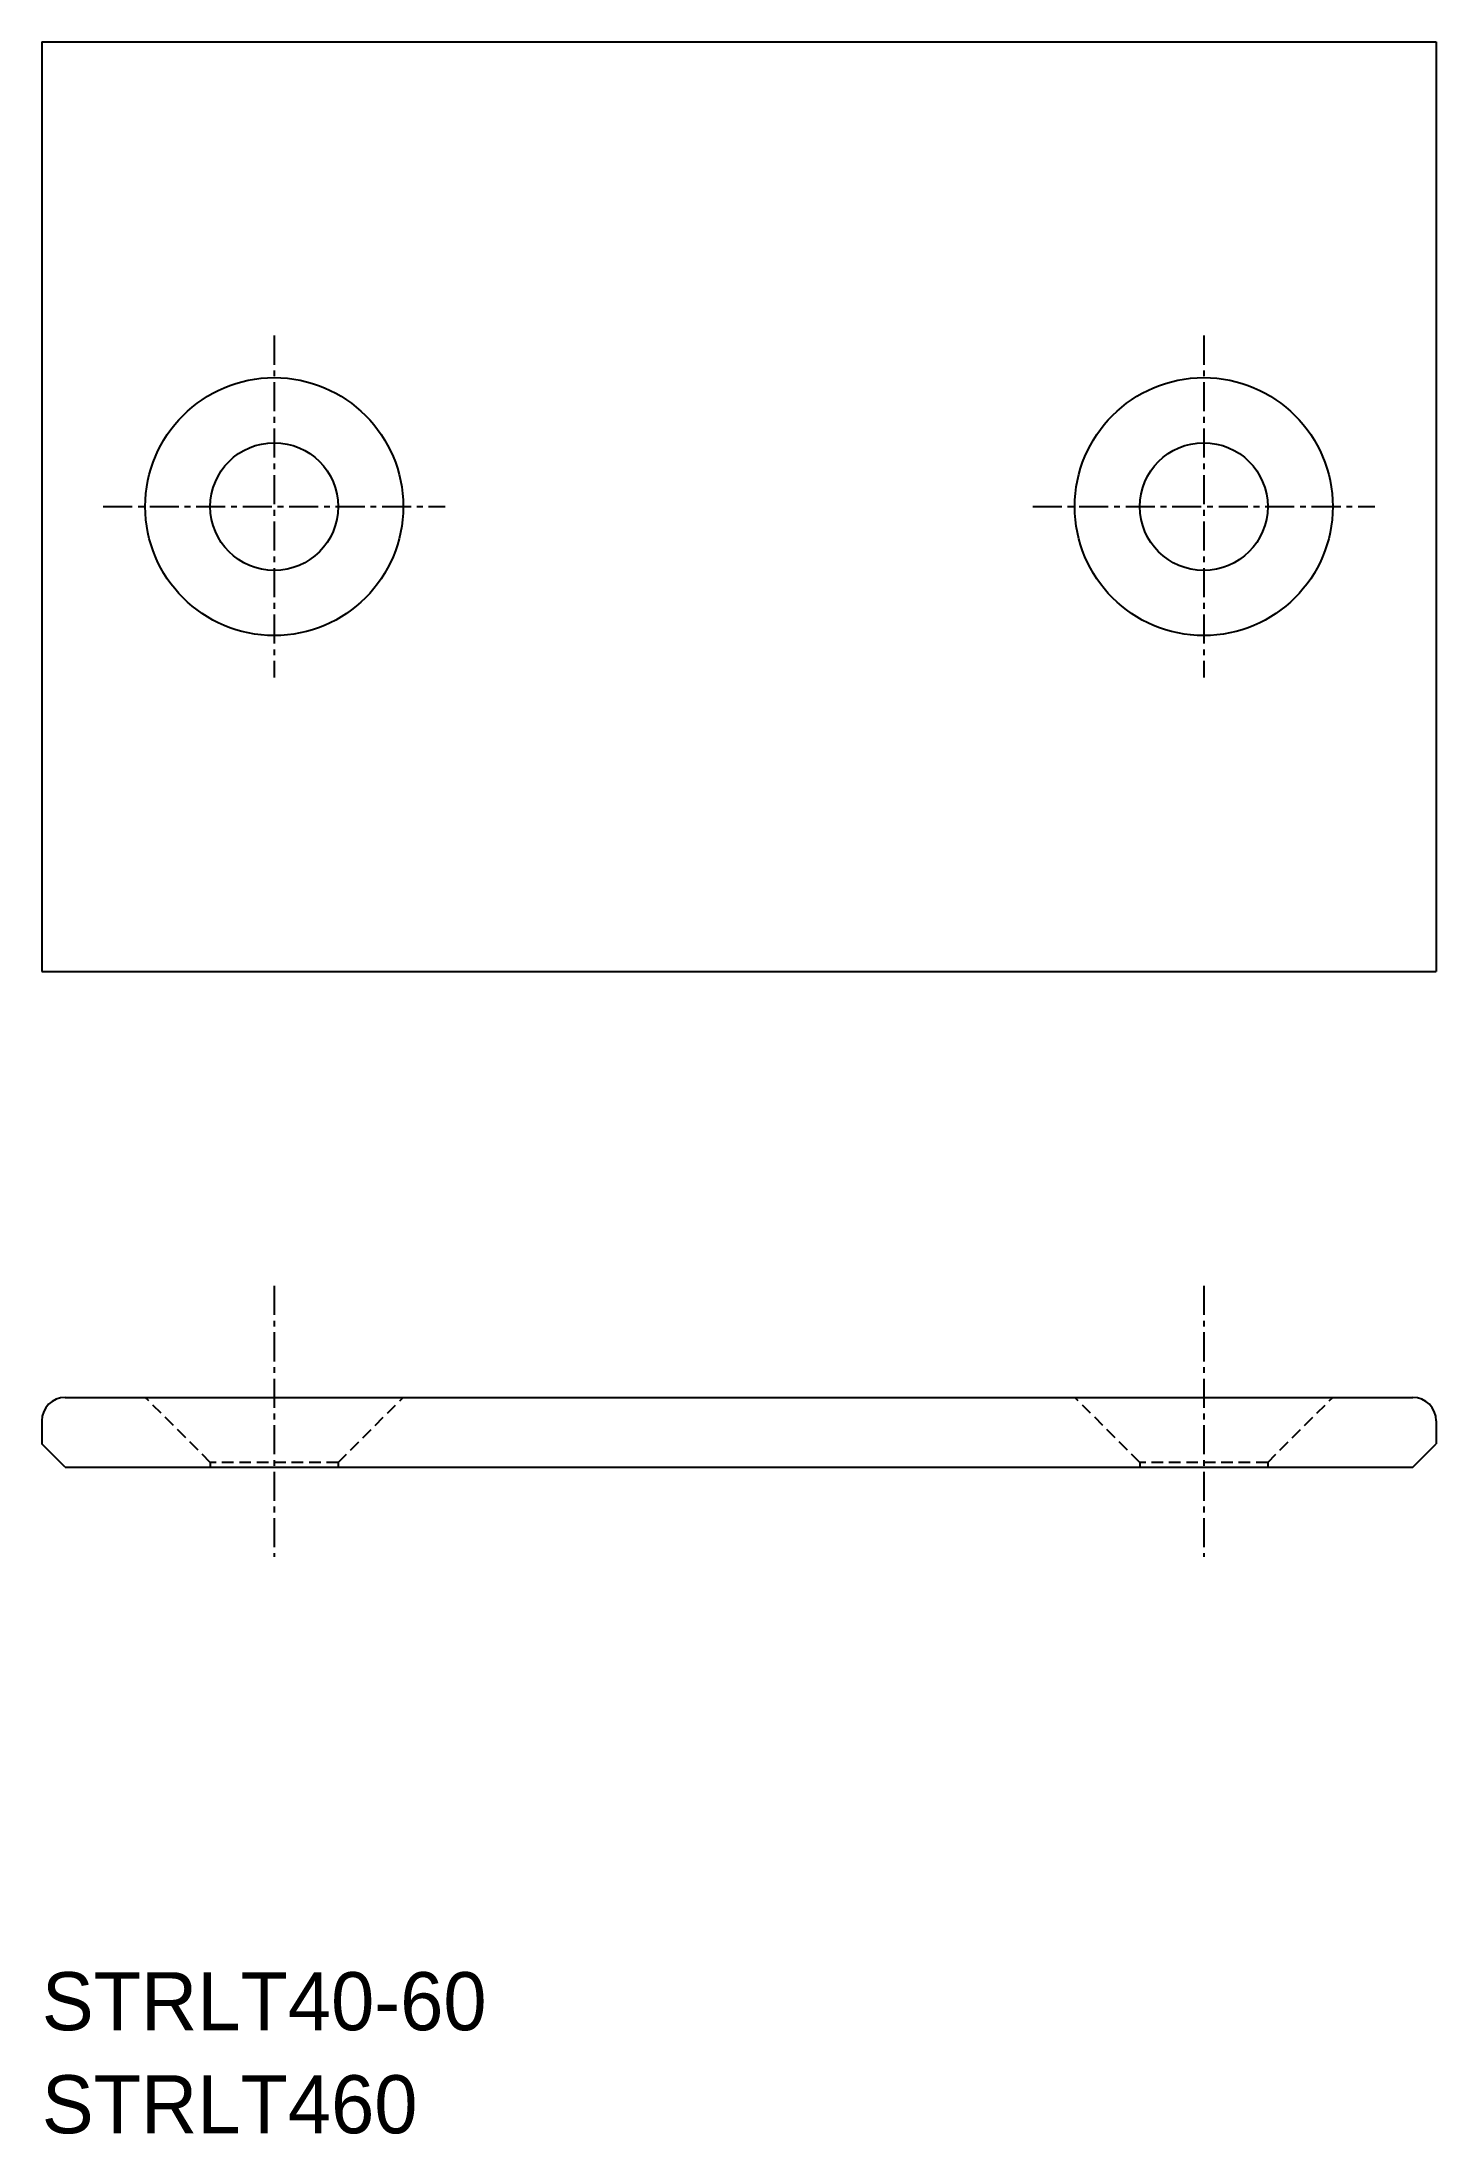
# Model space of a CAD drawing. Extents: x 10 to 70, y 10 to 100.
import ezdxf

# ---------------------------------------------------------------- set-up
doc = ezdxf.new("R2010")
doc.units = 0
doc.linetypes.add('CENTER', pattern=[2, 1.25, -0.25, 0.25, -0.25])
doc.linetypes.add('DASHED', pattern=[0.75, 0.5, -0.25])
doc.layers.get('0').update_dxf_attribs({"linetype": 'CONTINUOUS'})
doc.layers.add('CENTER', color=1, linetype='CENTER')

msp = doc.modelspace()

# ---------------------------------------------------------------- linework, layer by layer
at = {"color": 7, "linetype": 'CONTINUOUS'}
for p, q in [((10, 100), (70, 100)), ((10, 100), (10, 60)), ((70, 100), (70, 60)), ((10, 60), (70, 60)), ((11, 41.666), (69, 41.666)), ((10, 40.666), (10, 39.666)), ((70, 40.666), (70, 39.666)), ((11, 38.666), (10, 39.666)), ((69, 38.666), (70, 39.666)), ((11, 38.666), (69, 38.666))]:
    msp.add_line(p, q, dxfattribs=at)
at = {"color": 3, "linetype": 'DASHED'}
for p, q in [((17.25, 38.866), (14.45, 41.666)), ((22.75, 38.866), (25.55, 41.666)), ((57.25, 38.866), (54.45, 41.666)), ((62.75, 38.866), (65.55, 41.666)), ((22.75, 38.866), (17.25, 38.866)), ((17.25, 38.866), (17.25, 38.666)), ((22.75, 38.866), (22.75, 38.666)), ((62.75, 38.866), (57.25, 38.866)), ((57.25, 38.866), (57.25, 38.666)), ((62.75, 38.866), (62.75, 38.666))]:
    msp.add_line(p, q, dxfattribs=at)
at = {"color": 7, "linetype": 'CONTINUOUS'}
for centre, radius in [((20, 80), 5.55), ((60, 80), 5.55), ((20, 80), 2.75), ((60, 80), 2.75)]:
    msp.add_circle(centre, radius, dxfattribs=at)
for centre, start, end in [((11, 40.666), 90, 180), ((69, 40.666), 0, 90)]:
    msp.add_arc(centre, 1, start, end, dxfattribs=at)
at = {"layer": 'CENTER', "color": 1, "linetype": 'CENTER'}
for p, q in [((20, 87.358), (20, 72.642)), ((60, 87.358), (60, 72.642)), ((12.642, 80), (27.358, 80)), ((52.642, 80), (67.358, 80)), ((20, 46.469), (20, 34.804)), ((60, 46.469), (60, 34.804))]:
    msp.add_line(p, q, dxfattribs=at)

# ---------------------------------------------------------------- texts
at = {"color": 7, "linetype": 'CONTINUOUS'}
for s, p in [('STRLT40-60', (10, 14.435)), ('STRLT460', (10, 10))]:
    msp.add_text(s, height=2.5, dxfattribs=at).set_placement(p)

doc.saveas('drawing.dxf')
